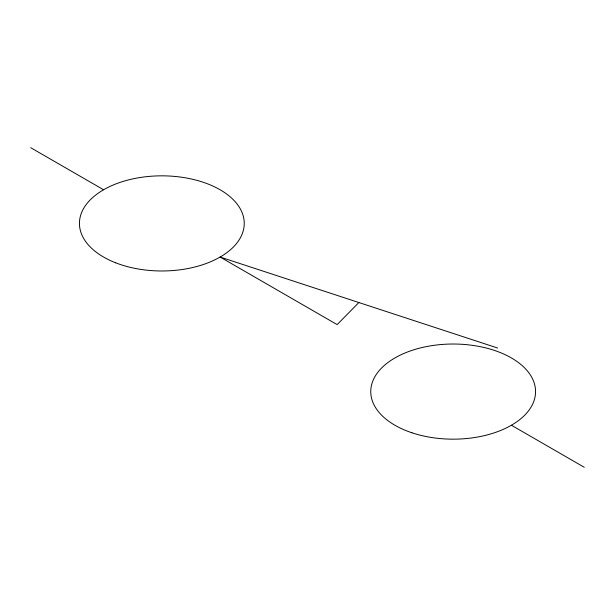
<?xml version="1.0" encoding="UTF-8"?>
<svg xmlns="http://www.w3.org/2000/svg" width="615" height="615" viewBox="0 0 615 615"><rect width="100%" height="100%" fill="white"/><g stroke="black" fill="none" stroke-linecap="round" stroke-linejoin="round"><path stroke-width="0.92" d="M358.86 302.526L337.143 324.612L220.109 257.047L497.62 348.013M30.75 147.723L103.581 189.766M511.419 425.234L584.25 467.277M115.658 262.805A82.395 47.57 0 0 0 244.032 226.797A82.395 47.57 0 0 0 125.837 180.618A82.395 47.57 0 0 0 115.658 262.805M411.958 432.791A82.395 47.57 0 0 0 535.557 391.594A82.395 47.57 0 0 0 411.958 350.396A82.395 47.57 0 0 0 411.958 432.791"/></g></svg>
